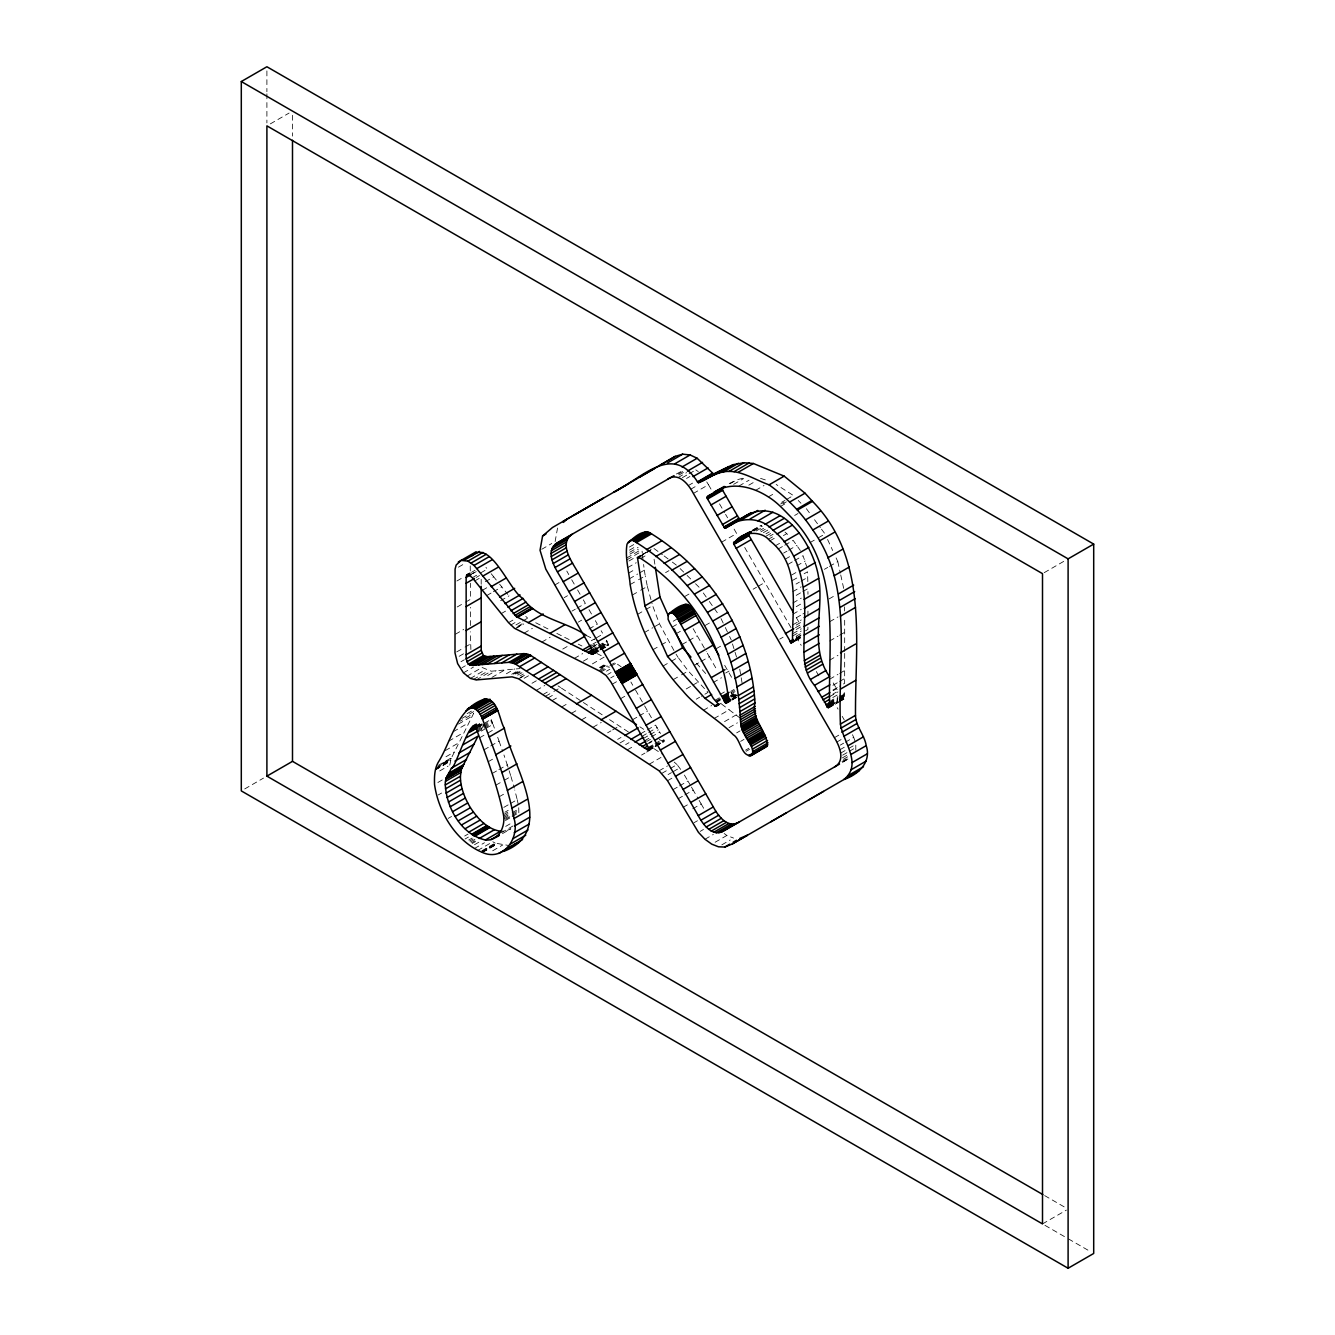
<?xml version="1.0" encoding="UTF-8"?>
<svg xmlns="http://www.w3.org/2000/svg" width="1335" height="1335" viewBox="0 0 1335 1335"><rect width="100%" height="100%" fill="white"/><g stroke="black" fill="none" stroke-linecap="round" stroke-linejoin="round"><path stroke-width="0.75" stroke-dasharray="5 3.75" d="M481.184 584.279L481.184 578.455M807.925 627.2L807.909 629.436L802.886 632.339M844.671 653.399L844.654 683.286L839.632 686.19M844.671 651.497L844.671 616.92M807.942 616.086L807.959 611.046L802.919 613.95M518.831 812.765L518.731 807.458M470.437 625.548L470.554 607.325M601.434 649.578L608.476 645.489L606.157 639.465M838.614 702.143L844.187 698.856L844.654 692.798L839.615 695.702M470.888 649.511L470.32 631.772M855.802 750.136L855.785 744.379L847.408 749.219M449.761 765.122L451.197 758.397L473.641 713.407L460.225 721.15M555.126 541.543L557.68 527.258M655.402 746.549L663.795 741.709L663.895 739.673L655.518 744.513M481.618 728.927L484.305 723.804M752.59 530.879L760.032 525.923M270.321 123.888L289.094 113.058M458.439 567.175L463.462 564.271M471.489 572.348L475.043 570.262M456.887 580.992L463.595 577.12M469.703 575.068L476.411 571.196M472.857 573.566L476.211 571.63M472.306 577.738L478.998 573.866M480.683 572.899L487.392 569.027L485.94 567.408M476.161 577.471L479.515 575.535M474.859 580.875L479.882 577.972M485.339 581.693L493.733 576.853L497.504 581.559M541.726 549.286L551.772 543.479M676.378 474.008L682.419 470.804M678.263 474.058L683.286 471.155M679.098 474.976L684.121 472.073M482.402 590.27L487.442 587.367M678.23 477.479L686.624 472.623M457.204 606.974L463.912 603.103M465.581 602.135L470.621 599.215L470.421 583.228M682.385 477.646L687.425 474.743M689.094 473.775L694.133 470.871M686.557 478.414L689.911 476.478M486.691 595.594L491.714 592.69M493.399 591.722L501.776 586.883M688.226 485.623L693.265 482.719M690.779 489.211L697.487 485.339M500.608 600.717L509.002 595.877M693.382 493.433L708.468 484.722L711.488 489.945M455.352 634.258L463.729 629.419M501.209 613.633L506.232 610.729M730.095 483.704L736.803 479.832L745.364 477.563M554.659 585.064L559.699 582.16M733.616 484.338L743.678 478.531M629.386 547.066L634.409 544.163M738.973 486.007L749.035 480.2M629.486 550.154L636.194 546.282M456.687 651.931L463.395 648.059M465.064 647.091L470.104 644.188M629.736 552.239L638.113 547.4M508.535 622.644L515.243 618.773M748.818 485.156L753.841 482.252M629.936 554.108L638.33 549.269M510.688 625.097L517.396 621.226M626.799 557.93L640.199 550.187M459.157 656.303L464.196 653.399M626.999 559.799L642.085 551.088L642.319 553.274M515.927 624.93L520.967 622.027M522.636 621.059L527.675 618.155L529.544 619.54M564.171 597.663L567.525 595.727M628.902 561.017L633.925 558.113M517.796 626.315L522.836 623.412M642.669 554.325L646.557 552.139M641.851 555.093L645.856 552.707M646.874 552.189L652.565 548.835L647.191 552.323M516.745 627.667L523.453 623.795M638.848 557.179L645.806 553.124M515.377 628.785L523.771 623.946M755.627 490.329L764.004 485.489M460.992 661.693L464.346 659.757M640.733 558.447L647.442 554.576M244.722 788.935L263.496 778.105M627.834 567.559L636.211 562.719M461.993 667.717L465.348 665.781M524.021 633.174L532.398 628.334M628.485 573.199L635.193 569.327M463.445 672.84L473.508 667.033M768.343 496.904L775.051 493.032M571.947 611.13L575.302 609.194M576.987 608.226L585.364 603.387L582.444 598.347M629.252 578.873L637.629 574.033M639.315 573.065L644.338 570.162L643.587 564.488M466.95 676.194L482.052 667.467L491.28 671.221L520.033 668.568M630.153 584.58L636.862 580.708M638.53 579.74L645.239 575.869L644.338 570.162M470.421 678.414L485.506 669.686M473.324 679.515L488.426 670.804M781.626 502.294L784.98 500.358M786.665 499.39L793.374 495.519L776.169 484.438M780.625 504.013L783.979 502.077M476.195 679.932L491.28 671.221M541.76 642.118L550.137 637.279M578.289 622.11L581.643 620.174M783.011 503.796L786.365 501.86M665.581 572.615L668.935 570.679M487.709 675.51L496.103 670.671M780.441 506.482L785.464 503.579M721.551 542.21L736.636 533.499L732.615 526.524M632.273 595.093L638.981 591.221M640.65 590.254L647.358 586.382L645.239 575.869M491.964 677.379L505.381 669.636M751.972 530.496L758.68 526.624M752.756 530.179L761.434 525.306M753.341 530.479L761.718 525.64M506.365 673.758L514.743 668.918M753.891 531.063L762.285 526.224M756.194 530.98L762.902 527.108M588.985 629.019L597.362 624.179L594.542 619.273M760.216 530.262L763.57 528.326M511.739 674.258L518.431 670.387M513.474 674.158L518.497 671.255M760.95 531.781L765.99 528.877M515.21 674.042L520.233 671.138M517.062 673.941L520.416 672.006M763.42 532.648L768.459 529.745M562.786 649.06L567.809 646.157M517.68 675.176L522.719 672.273M794.642 515.46L797.996 513.524M520.049 675.927L523.403 673.991M765.94 533.833L769.294 531.897M520.133 677.763L525.156 674.859M518.614 678.831L525.473 675.059M766.34 536.002L771.38 533.099M769.761 536.186L773.115 534.25M524.154 678.28L529.194 675.377M591.288 640.767L594.642 638.831M596.328 637.863L603.036 633.991L601.134 630.721M637.529 614.367L644.238 610.495M645.906 609.528L652.615 605.656L659.473 623.862L675.026 652.481M768.159 539.407L774.867 535.535M467.066 713.658L472.106 710.754M461.927 718.397L473.675 711.622M769.911 540.825L776.62 536.954M592.807 644.104L596.161 642.168M590.37 646.924L595.41 644.021M783.411 535.602L786.766 533.666L788.534 535.352M458.472 724.054L471.889 716.294M593.624 646.307L596.979 644.371M591.055 648.176L597.763 644.304M574.3 658.439L582.677 653.599M531.981 683.286L537.004 680.383M591.772 649.477L596.795 646.574M598.481 645.606L606.858 640.767M684.621 596.578L691.33 592.707M592.273 650.429L597.296 647.525M598.981 646.557L607.358 641.718M595.41 648.994L603.787 644.154L608.143 645.706M453.283 731.68L468.368 722.969M592.657 651.146L607.742 642.435M775.218 545.865L780.257 542.961M596.228 649.361L604.621 644.521M593.057 651.897L608.159 643.186M593.408 652.581L599.482 648.994M600.116 648.71L608.493 643.87M594.926 652.097L598.28 650.162M599.966 649.194L606.674 645.322M593.574 653.199L598.814 650.362M600.283 649.327L608.66 644.488M593.558 653.766L598.597 650.863M600.266 649.895L608.66 645.055M593.374 654.2L599.332 650.562M601 649.594L607.709 645.723M594.726 653.449L599.765 650.545M583.345 661.175L590.053 657.304M778.071 549.069L783.094 546.165M784.78 545.197L793.157 540.358L800.332 550.471M536.403 690.312L544.797 685.472M448.593 741.225L463.679 732.498M475.277 726.223L480.3 723.32M475.444 726.474L480.483 723.57M475.594 726.757L480.633 723.854M475.711 727.041L480.75 724.137M478.748 725.706L482.102 723.77M478.297 726.44L481.651 724.505M476.078 728.042L482.786 724.171M484.471 723.203L491.18 719.331M479.265 726.707L482.619 724.771M476.445 729.043L481.484 726.14M483.153 725.172L491.547 720.333M644.371 632.573L652.765 627.734M654.434 626.766L659.473 623.862M476.812 730.045L481.852 727.141M483.52 726.173L491.897 721.334M783.612 553.091L786.966 551.155M788.651 550.187L797.028 545.347M592.39 663.895L604.121 657.12M477.179 731.046L482.202 728.142M483.887 727.174L492.265 722.335M445.289 750.587L458.706 742.844M477.546 732.047L482.569 729.144M484.255 728.176L492.632 723.336L490.546 717.763M542.928 694.601L549.636 690.712M481.251 731.113L484.605 729.177M486.29 728.209L492.999 724.338L492.632 723.336M673.224 621.242L676.578 619.307M809.928 542.661L816.636 538.789M818.322 537.821L825.03 533.95L821.526 529.211M545.481 696.269L552.189 692.398M553.858 691.43L560.567 687.558L581.743 701.426M785.23 559.181L790.27 556.278M599.532 667.483L606.24 663.612M445.973 756.761L454.351 751.922M548.017 697.938L554.726 694.067M600.066 667.75L606.774 663.879M479.632 737.771L486.324 733.9M488.009 732.932L494.718 729.06L492.999 724.338M600.6 668.001L607.308 664.129M601.117 668.251L607.826 664.379M672.122 627.116L677.162 624.213M598.798 670.687L607.175 665.848M599.949 671.271L608.343 666.432M610.012 665.464L615.051 662.561L621.109 666.716M438.13 765.439L451.53 757.696M442.82 763.236L451.197 758.397M601.117 671.889L609.494 667.049M611.18 666.082L616.203 663.178M442.653 763.653L451.046 758.814M437.513 767.008L450.913 759.248M552.073 700.591L558.781 696.72M787.934 564.421L792.973 561.501M794.642 560.533L803.036 555.694L806.624 566.39M435.744 768.426L450.83 759.715M435.694 768.893L450.779 760.182M435.627 769.194L450.729 760.483M435.494 769.644L450.646 760.7M435.427 769.878L450.512 761.167M606.49 671.188L609.845 669.252M753.14 589.202L756.494 587.267M758.18 586.299L764.888 582.427M675.994 633.825L681.017 630.921M439.716 770.929L448.093 766.09M607.692 674.459L611.046 672.523M796.745 565.856L805.139 561.017M652.848 649.778L659.54 645.906M661.226 644.938L667.934 641.067M483.988 749.836L489.027 746.933M490.696 745.965L499.073 741.125L497.204 735.952M610.679 677.913L614.033 675.977M561.785 706.949L568.493 703.078M791.538 575.101L798.247 571.23M705.097 625.514L710.12 622.611M437.88 782.494L444.588 778.622M612.131 684.254L617.154 681.351M792.423 580.508L797.446 577.604M804.154 573.733L807.508 571.797L807.875 582.961M682.135 644.471L687.158 641.568M688.843 640.6L697.22 635.76M571.497 713.307L578.205 709.436M488.193 761.734L493.216 758.831M796.044 584.062L799.398 582.127M801.067 581.159L807.775 577.287M824.396 569.327L827.75 567.392M829.419 566.424L837.796 561.584L836.094 557.896M438.247 794.959L441.601 793.023M662.961 666.082L669.669 662.21M671.355 661.242L678.063 657.371L688.259 670.954L708.001 692.414L701.292 696.286M792.773 591.672L801.167 586.833M796.194 595.393L801.217 592.49M802.902 591.522L807.925 588.618L807.959 594.275M581.526 719.882L588.234 716.011M620.441 698.789L625.464 695.885M492.164 773.499L497.204 770.595M498.873 769.627L507.267 764.788L503.946 754.976M792.873 602.986L801.25 598.147M716.194 648.727L721.217 645.823M694.217 665.414L699.24 662.51M700.925 661.543L709.302 656.703L717.429 670.737M796.227 606.674L801.267 603.77M673.174 679.665L679.882 675.794M681.551 674.826L688.259 670.954M592.89 727.308L601.267 722.469M495.852 785.18L502.561 781.309M504.246 780.341L510.955 776.469L507.267 764.788M792.873 614.2L801.267 609.361M448.21 818.405L451.564 816.469M796.227 617.821L801.25 614.918M829.002 598.964L835.71 595.093M792.856 624.813L801.234 619.957M607.592 732.815L610.946 730.879M612.615 729.911L619.323 726.04M796.194 625.064L801.234 622.16M499.19 796.778L505.898 792.907M632.49 719.782L637.513 716.878M639.198 715.91L647.575 711.071M686.19 688.96L691.23 686.057M692.898 685.089L697.938 682.185M795.46 627.734L801.217 624.38M796.194 629.503L801.217 626.599M779.74 639.131L783.094 637.195M792.823 633.674L801.217 628.835M725.656 673.024L729.01 671.088M792.823 635.911L801.217 631.071M713.107 682.586L721.484 677.746M617.654 739.39L621.009 737.454M796.177 636.211L801.217 633.307M796.661 637.563L801.684 634.659M503.796 807.391L508.819 804.488M510.504 803.52L517.212 799.648L514.776 790.003M796.177 638.43L801.217 635.527M795.326 639.115L801.2 635.777M795.577 639.448L801.167 636.244M795.71 639.615L801.133 636.461M795.994 639.949L801.05 636.862M795.91 640.349L801.4 637.179M795.86 640.583L801.751 637.279M795.226 641.15L800.816 637.863M829.569 621.793L837.963 616.954M619.974 742.978L625.014 740.074M696.253 699.19L699.607 697.254M504.864 812.247L508.218 810.312M640.566 733.833L645.89 730.729L639.882 726.824M647.275 729.961L655.652 725.122L660.508 733.532M464.68 836.027L468.034 834.091M503.445 814.7L510.154 810.829M625.648 744.613L629.002 742.677M503.629 816.169L510.337 812.297M642.002 736.319L647.024 733.416M648.71 732.448L657.087 727.592M465.047 839.014L468.401 837.078M503.762 817.587L510.471 813.716M512.139 812.748L518.848 808.877M503.812 818.956L510.521 815.084M512.206 814.116L518.914 810.245M643.286 738.539L648.326 735.635M649.995 734.667L658.372 729.828M720.032 694.484L725.055 691.58M468.735 840.032L472.089 838.096M505.498 819.289L510.521 816.386M512.206 815.418L518.898 811.546M627.333 749.836L634.042 745.965M469.653 840.95L473.007 839.014M505.414 820.508L510.454 817.604M512.123 816.636L517.162 813.733M644.571 740.775L649.611 737.871M651.28 736.903L659.674 732.064M714.993 700.308L720.032 697.404M730.746 691.38L734.1 689.444M470.571 841.884L475.61 838.981M715.777 701.125L720.817 698.205M731.23 692.431L734.584 690.479M647.091 741.275L650.445 739.34M471.489 842.819L474.843 840.883M716.311 701.676L721.334 698.772M472.29 843.453L475.644 841.517M716.845 702.243L720.199 700.308M731.68 693.566L735.034 691.63M703.311 710.353L711.705 705.514M648.777 742.811L652.131 740.875M730.395 695.635L733.749 693.699M648.443 743.678L651.797 741.743M730.629 696.286L733.983 694.35M505.681 826.398L512.39 822.527M474.492 844.721L481.201 840.85M730.862 696.937L735.885 694.033M716.828 705.748L722.736 702.293M736.136 694.667L731.113 697.571L733.015 695.668L730.879 692.398M829.586 641.034L837.963 636.194M839.648 635.226L844.671 632.323M733.048 697.087L736.403 695.151M733.366 697.521L736.72 695.585M732.031 698.789L735.535 696.97M648.309 747.483L653.349 744.563M655.018 743.595L661.726 739.723M731.964 699.29L735.635 697.037M501.292 832.74L513.024 825.948M732.581 699.089L736.469 697.154M474.409 848.543L484.471 842.735M731.947 699.807L736.753 697.054M648.81 748.384L654.801 744.646M731.78 700.207L736.503 697.521M502.461 833.624L510.838 828.785L506.048 830.904L500.492 831.254M649.044 749.035L654.067 746.131M655.752 745.164L664.129 740.308M647.675 750.287L654.417 746.449M656.052 745.447L663.795 741.709M647.842 750.387L654.55 746.515M655.802 745.764L664.196 740.925M648.309 750.52L654 747.216M655.018 746.632L664.062 741.409M648.693 750.42L653.733 747.517M641.601 755.026L644.955 753.073M646.624 752.106L653.332 748.234L662.761 754.459M477.713 850.462L491.13 842.719M481.768 850.862L495.168 843.119L508.602 845.472M482.336 851.179L495.819 843.436M482.536 851.196L496.403 843.47M481.618 852.197L496.703 843.486M481.935 852.247L497.037 843.52M482.269 852.297L497.371 843.587M714.058 718.53L729.16 709.819L740.892 718.664M482.619 852.398L497.721 843.687M492.682 850.795L502.744 844.988M649.244 764.204L660.992 757.429M829.586 660.208L837.963 655.368M724.538 721.618L736.269 714.842M729.027 727.675L737.404 722.836M659.089 770.796L667.467 765.956M661.96 773.299L668.668 769.427M670.354 768.459L677.062 764.588L682.619 772.014M736.67 732.865L740.024 730.929M829.569 679.231L837.946 674.392M839.632 673.424L844.654 670.52M668.101 774.567L671.455 772.631M673.14 771.663L679.849 767.792M667.533 780.725L672.556 777.821M832.923 685.306L837.946 682.402M839.632 681.434L844.654 678.53M740.625 741.359L743.979 739.423M832.923 690.061L837.946 687.158M833.224 690.629L836.578 688.676L838.013 691.163L832.973 694.067M1044.204 572.665L1064.679 560.833M829.552 696.753L837.946 691.914M672.857 789.753L677.88 786.849M679.565 785.881L687.942 781.042L690.562 785.581M832.756 697.554L837.796 694.651M829.552 701.509L837.946 696.67M745.547 750.17L748.902 748.234M829.536 702.594L837.929 697.754M839.598 696.787L844.638 693.883M746.165 751.288L749.519 749.352M829.502 703.361L837.896 698.522M839.565 697.554L844.604 694.651M829.452 704.179L837.829 699.34M839.515 698.372L844.538 695.468M829.385 705.014L837.763 700.174M839.448 699.206L844.471 696.303M829.335 705.514L837.729 700.675M839.398 699.707L844.438 696.803M829.302 706.048L837.679 701.209M839.348 700.241L844.387 697.337M832.456 704.53L837.496 701.626M829.252 706.615L837.763 701.86M839.314 700.808L844.337 697.905M829.202 707.183L838.096 702.043M839.264 701.376L844.304 698.472M829.085 707.567L838.347 702.127M839.148 701.759L844.187 698.856M828.551 707.951L837.245 702.994M678.097 798.814L683.136 795.91M684.805 794.942L693.182 790.103L698.122 798.664M683.036 807.375L688.059 804.471M692.765 808.776L701.159 803.937L699.139 800.416M834.408 737.688L839.431 734.784M694.117 822.677L697.471 820.741M836.778 742.076L841.801 739.173M840.282 745.114L843.637 743.178M845.322 742.21L853.699 737.371L852.481 734.701M839.915 749.753L846.624 745.881M700.141 831.405L703.478 829.469M840.7 753.09L845.722 750.187M842.635 755.159L847.675 752.256M849.344 751.288L856.052 747.416M842.385 757.88L847.425 754.976M704.963 839.264L713.341 834.425M843.303 759.348L850.011 755.476M842.018 761.517L848.726 757.646M843.553 761.484L848.576 758.58M842.452 762.402L849.577 758.28M715.143 842.235L726.874 835.46L733.549 838.08M721.818 844.855L730.195 840.015M1042.502 1223.911L1066.381 1210.127M729.244 483.52L736.803 479.832M843.954 699.123L842.785 698.956M760.549 478.381L767.325 480.533M602.903 643.72L603.787 644.154M586.282 635.46L594.542 639.565M556.845 633.407L570.98 640.5M578.239 644.137L581.96 646.006M596.762 653.432L602.285 656.203M547.984 628.935L535.652 622.711M492.815 841.751L495.168 843.119M1044.654 1195.593L1066.298 1208.092M1044.955 1225.33L1066.615 1237.845M1068.417 1238.88L1090.078 1251.379M659.306 739.356L662.761 741.576M650.212 746.215L653.332 748.234M583.362 702.477L606.357 717.546M609.594 719.665L629.386 732.615M558.03 685.873L560.567 687.558M653.966 548.485L662.427 554.692M695.802 469.903L698.288 471.622M724.154 833.507L726.874 835.46M664.096 555.927L670.704 560.884M672.356 562.118L677.312 565.84M721.484 703.979L729.16 709.819M674.175 762.085L677.062 764.588M785.013 532.114L786.766 533.666M525.773 616.386L527.675 618.155M680.116 568.593L685.723 574.1M687.108 575.468L694.117 582.36M695.518 583.729L699.724 587.867M798.247 500.508L800.95 503.228M696.503 663.278L706.198 674.125M491.213 573.733L493.733 576.853M499.64 584.213L507.801 594.375M806.373 508.685L809.878 513.424M814.534 519.732L820.358 527.642M703.328 592.974L708.151 599.782M709.352 601.484L717.779 613.399M676.027 654.117L678.063 657.371M706.732 481.902L708.468 484.722M684.388 775.034L687.942 781.042M833.224 682.903L836.578 688.676M691.447 787.083L693.182 790.103M719.532 503.879L724.571 512.59M725.572 514.342L727.592 517.813M744.713 547.483L793.157 631.388M796.177 636.611L801.217 645.356M816.336 671.538L820.374 678.53M832.823 700.107L838.03 709.135M842.201 716.344L844.287 719.949M577.588 589.92L581.476 596.662M588.985 609.661L591.705 614.367M701.159 803.937L704.229 809.244M796.394 617.738L800.499 624.83M724.705 665.364L732.548 678.981M693.132 628.652L706.282 651.463M707.3 653.216L709.302 656.703M571.714 579.757L574.651 584.83M635.527 690.078L643.553 704.079M644.571 705.831L653.633 721.601M630.904 682.001L632.757 685.239M566.791 571.03L568.777 574.584M721.034 618.589L724.454 625.731M725.305 627.517L728.71 634.659M729.577 636.445L731.28 640.016M827.583 539.473L832.69 550.521M853.699 737.371L855.001 741.042M499.073 741.125L502.678 751.321M732.481 643.904L737.27 659.457M510.955 776.469L514.292 788.067M647.358 586.382L652.097 603.737M517.212 799.648L518.28 804.504M837.796 561.584L840.316 573.049M840.733 574.951L844.087 590.237M739.74 669.169L742.377 684.738M654.083 559.231L655.018 565.206M642.519 555.143L642.919 558.848M844.504 606.858L844.604 610.996M470.22 565.906L470.287 571.413M292.498 115.261L292.498 136.103M266.9 70.905L266.9 91.715M266.9 93.8L266.9 122.92"/><path stroke-width="1.5" d="M466.649 575.101L468.134 574.284L472.306 577.738L508.535 622.644L514.442 628.251L599.949 671.271L606.023 675.427L610.963 682.085L645.422 742.243L648.81 748.384L648.693 750.42L514.993 663.745L508.935 662.327L472.306 665.381L468.301 664.263L466.165 658.939L466.149 577.438L466.649 575.101L470.003 573.166M636.478 724.588L530.078 655.034L524.021 653.616L487.392 656.67L483.387 655.552L481.251 650.228L481.184 586.232M814.517 685.356C800.132 668.668 804.721 646.507 804.204 626.432C806.59 591.805 801.884 553.641 773.065 530.312C759.765 515.594 738.822 517.413 724.738 528.009L746.999 515.177C783.895 495.402 814.867 548.585 818.739 578.289C824.045 610.679 808.993 648.076 829.602 676.645L814.517 685.356L828.284 707.934L829.552 701.509C828.501 638.213 840.549 567.475 791.288 517.396C784.062 510.07 777.22 502.31 768.343 496.904C752.506 486.641 731.079 481.184 714.158 492.231C712.807 494.584 705.247 495.185 707.583 499.04L724.588 527.909L750.904 512.807M811.747 500.575C869.185 558.197 854.967 642.185 855.501 715.36C855.718 726.424 864.546 734.851 866.215 745.648C871.705 762.018 858.405 774.667 843.937 779.49C862.861 764.137 843.069 741.976 840.416 724.071C837.612 659.19 853.816 586.883 812.781 530.012C801.15 512.34 786.248 497.187 769.077 484.839C752.923 479.098 736.119 466.566 718.247 473.341C711.154 475.11 704.746 481.351 697.871 482.386C672.69 442.552 643.503 477.112 613.783 492.214L675.26 456.353L682.652 454.184L690.112 454.951L697.154 458.255L713.558 473.958L733.332 464.63L743.995 462.744L753.391 463.495L784.162 476.128L805.022 493.199L811.747 500.558L796.645 509.286M474.859 708.017L474.859 708.735C478.714 711.071 481.101 715.126 482.552 719.298C494.784 751.772 507.617 784.329 514.075 818.539C519.916 837.996 503.245 862.226 481.935 852.247C455.802 841.133 438.397 812.047 434.526 784.429C434.276 776.269 434.492 767.642 439.265 760.633C451.914 739.256 457.288 708.601 483.737 699.39C498.255 697.22 499.273 720.399 504.33 728.209C511.455 764.121 558.464 831.171 503.495 851.43M489.962 699.29L474.876 708.167M650.429 533.166C642.218 528.827 632.506 538.789 627.033 544.029C624.763 557.396 629.035 571.196 630.153 584.58C636.979 624.196 655.418 661.509 682.836 690.896C697.154 708.418 717.846 718.647 733.315 734.801C740.675 738.689 741.376 758.413 752.056 754.976C754.909 747.633 747.4 741.242 744.713 734.851C739.173 726.908 740.925 716.745 739.54 707.717C734.917 639.281 693.115 577.471 635.343 541.877L650.462 533.182C709.452 569.394 751.438 633.14 754.959 702.944C751.038 719.615 767.809 731.396 767.141 746.265L763.62 746.999M445.306 784.93C444.605 778.455 448.86 773.616 451.43 768.192C455.152 769.26 469.903 717.93 475.711 727.041C486.107 755.86 497.221 784.613 503.445 814.7C505.698 826.215 498.873 841.384 485.389 839.982C461.326 834.642 446.591 808.059 445.306 784.93L460.408 776.219L461.459 768.776L478.047 736.086L462.961 744.796M839.515 764.087L724.171 830.687C712.79 837.863 702.894 824.563 698.238 815.635L563.17 581.71C557.463 571.23 542.728 552.323 557.463 542.678L674.042 475.644M739.256 821.976C727.892 829.152 717.996 815.852 713.324 806.924L578.272 572.999C572.548 562.519 557.813 543.612 572.548 533.967M725.472 528.176L741.392 518.998L738.923 518.38L722.669 490.329L722.519 487.993M718.881 655.251L694.267 612.631C689.044 598.03 677.896 606.374 668.251 614.3L668.084 619.256L669.87 623.178L713.324 698.355L717.629 703.295L717.713 705.197L715.86 706.298L704.963 698.339L667.567 656.503L644.905 605.856L637.479 557.546L640.733 558.447C689.444 590.003 723.57 643.019 728.61 701.225L725.472 702.777L728.927 700.908M563.07 521.384L603.353 498.205L552.473 527.509L542.594 535.969L540.041 550.254L545.781 569.094L590.37 646.924L593.374 654.2L588.702 652.865L516.461 616.72L474.042 565.423L467.901 561.117L461.126 560.4L456.17 565.022L455.085 569.111L455.001 652.898L457.638 663.629L463.445 672.84L470.421 678.414L476.195 679.932L512.039 676.845L518.447 678.731L659.089 770.796L667.533 780.725L698.455 832.372L704.963 839.264L711.789 844.171L718.464 846.79L724.771 847.058L732.281 843.97L785.831 813.148M792.673 641.701L791.221 642.936L794.475 640.933M792.573 642.218C791.839 607.575 801.317 565.339 769.911 540.825C760.9 529.194 738.739 531.764 733.933 544.363L791.121 642.869M793.324 612.398L749.035 535.652L748.835 533.666L751.038 532.048L733.933 542.21M447.609 775.301L462.594 766.791M642.118 535.318L644.455 532.481M471.272 556.311C490.329 537.354 509.636 591.538 522.986 598.481C537.538 619.223 566.541 621.476 586.282 635.46M563.337 522.419L567.559 518.781M683.336 605.573L684.738 604.405M482.419 700.341L483.737 699.39M834.492 766.991C845.773 760.716 839.598 745.998 834.408 737.688L693.382 493.433C688.793 484.789 679.131 472.189 668.101 478.798M746.999 515.177L742.143 518.497M808.393 800.116L859.022 770.779M241.301 81.535L266.9 66.75L1093.699 544.096L1093.699 1253.465L1068.1 1268.25L241.301 790.904L241.301 81.535L1068.1 558.864L1093.699 544.096M458.289 562.018L476.228 551.689M464.346 560.133L479.449 551.405M467.901 561.117L482.986 552.406M471.138 563.003L486.224 554.292M474.042 565.423L489.127 556.712M476.912 568.543L491.998 559.816M639.432 477.262L654.534 468.552M660.174 465.081L675.26 456.353M466.149 577.438L471.188 574.534M667.567 462.895L682.652 454.184M542.594 535.969L545.948 534.033M466.099 583.278L474.476 578.439M675.026 463.662L690.112 454.951M482.786 576.119L497.872 567.408M682.068 466.966L697.154 458.255M555.11 544.313L570.195 535.602M553.291 546.199L568.376 537.488M552.006 548.368L567.091 539.64M687.458 471.088L702.56 462.377M551.221 550.788L566.324 542.077M491.163 586.682L506.265 577.972M550.971 553.508L566.073 544.797M551.238 556.511L566.324 547.801M466.082 606.607L481.167 597.896M692.998 476.628L708.084 467.917M552.006 559.832L567.091 551.121M553.291 563.487L568.393 554.776M697.404 481.935L712.489 473.207M697.638 482.185L712.723 473.474M697.871 482.386L712.957 473.675M499.59 597.045L514.676 588.334M698.138 482.552L713.224 473.842M698.472 482.686L713.558 473.958M698.772 482.703L714.459 473.741M701.259 481.501L720.466 470.654M709.553 477.212L724.638 468.502M713.808 475.177L728.91 466.466M555.11 567.475L570.212 558.764M718.247 473.341L733.332 464.63M723.353 471.989L738.439 463.278M728.893 471.472L743.995 462.744M557.463 571.831L572.565 563.12M504.98 603.62L520.066 594.909M734.05 471.672L749.152 462.945M738.305 472.206L753.391 463.495M466.082 630.487L481.167 621.776M507.901 607.191L522.986 598.481M714.158 492.231L724.221 486.424M628.117 542.277L645.539 531.998M629.352 541.192L646.724 531.831M707.433 496.703L725.072 486.608M707.166 497.087L722.252 488.376M510.838 610.796L525.923 602.085M707.099 497.638L722.185 488.927M631.622 540.542L647.942 531.964M563.17 581.71L578.272 572.999M707.233 498.305L722.318 489.595M632.857 540.692L634.108 541.126L649.194 532.415M707.583 499.04L722.669 490.329M634.108 541.126L649.928 532.832M634.843 541.543L650.245 533.032M513.174 613.616L528.26 604.905M636.394 542.594L651.48 533.883M514.893 615.418L529.978 606.707M516.461 616.72L531.564 608.009M711.021 504.964L726.106 496.253M532.348 608.51L517.246 617.237L532.582 608.643M568.877 591.589L583.962 582.878M646.49 549.67L661.576 540.959M466.099 654.767L481.184 646.057M637.479 557.546L640.833 555.61M637.429 557.963L640.783 556.027M528.126 622.694L543.212 613.983M466.165 658.939L481.251 650.228M769.077 484.839L784.162 476.128M717.095 515.46L732.181 506.749M266.9 776.136L1042.502 1223.911L1042.502 573.649L266.9 125.857L266.9 776.136L292.498 761.351L1042.852 1194.558M466.733 661.86L481.818 653.149M574.584 601.468L589.669 592.757M468.301 664.263L483.387 655.552M655.702 556.561L670.804 547.851M469.703 665.097L484.789 656.386M470.838 665.347L485.923 656.636M472.306 665.381L487.392 656.67M475.043 665.164L490.129 656.453M478.781 664.847L493.867 656.136M722.368 524.588L737.471 515.877M482.502 664.513L497.605 655.802M723.837 527.091L738.923 518.38M487.091 664.096L502.194 655.385M724.054 527.408L739.156 518.698M724.304 527.692L739.406 518.981M580.291 611.347L595.377 602.636M664.146 563.37L679.231 554.659M725.205 528.176L743.645 517.463M742.644 519.148L757.746 510.437M494.384 663.445L509.469 654.734M549.72 633.491L564.805 624.78M750.07 518.948L765.172 510.237M501.726 662.844L516.829 654.133M508.935 662.327L524.021 653.616M510.921 662.41L526.023 653.699M671.905 570.145L687.008 561.434M789.919 501.91L805.022 493.199M757.896 520.884L772.982 512.173M512.99 662.911L528.076 654.2M585.982 621.226L601.084 612.515M514.993 663.745L530.078 655.034M515.443 664.012L530.663 655.368M515.694 664.163L530.779 655.452M742.293 536.119L747.316 533.216M739.79 537.838L749.97 531.731M738.589 538.739L750.32 531.964M736.469 540.375L751.555 531.664M733.633 542.627L748.835 533.666M765.005 524.388L780.091 515.677M733.566 542.911L748.668 534.2M519.649 666.666L534.734 657.955M733.566 543.245L748.668 534.534M733.633 543.612L748.735 534.901M733.749 543.979L748.852 535.268M733.933 544.363L749.035 535.652M679.482 577.371L694.567 568.66M797.395 510.12L812.481 501.409M769.043 527.108L784.146 518.397M591.856 631.388L606.958 622.677M736.202 548.301L751.288 539.59M571.18 644.171L584.596 636.428M526.407 671.038L541.493 662.327M773.065 530.312L788.151 521.601M644.905 605.856L659.991 597.129L655.318 567.208M467.333 709.052L485.256 698.906M465.832 710.954L486.925 698.923M468.652 708.101L473.608 708.117L488.693 699.406M474.859 708.418L489.962 699.473M687.258 585.564L702.343 576.853M777.02 534L792.122 525.289M489.962 699.874L474.859 708.735L473.608 708.117M533.132 675.46L548.218 666.749M475.761 709.302L490.846 700.591M805.489 519.866L820.574 511.155M477.363 710.637L492.448 701.926M582.761 649.911L591.138 645.072M597.73 641.568L612.815 632.857M478.848 712.273L493.933 703.562M585.231 651.146L591.939 647.275M538.539 679.048L553.625 670.337M480.183 714.158L495.268 705.447M587.817 652.431L592.84 649.528M588.702 652.865L593.741 649.961M589.519 653.232L592.873 651.296M481.334 716.294L496.42 707.583M541.71 681.15L556.812 672.439M590.387 653.566L593.741 651.63M784.029 541.81L799.114 533.082M591.088 653.85L594.442 651.914M694.517 594.092L709.603 585.381M591.572 654.033L594.926 652.097M592.106 654.233L595.46 652.298M482.068 717.996L497.154 709.286M482.135 718.18L497.221 709.469M482.252 718.497L497.354 709.786M482.402 718.864L497.488 710.153M497.605 710.454L482.502 719.164L497.655 710.587M544.93 683.27L560.016 674.559M473.074 726.006L476.428 724.071M812.781 530.012L827.867 521.301M472.54 726.908L475.894 724.972M603.604 651.747L618.689 643.019M668.251 614.3L685.973 604.087M471.822 728.126L475.177 726.19M669.636 613.115L672.173 612.982L687.258 604.271M471.038 729.411L476.078 726.507M470.371 730.545L477.079 726.674M672.173 612.982L673.357 613.599L688.459 604.889M469.92 731.28L476.628 727.408M469.202 732.514L477.596 727.675M673.357 613.599L674.342 614.367L689.427 605.656M551.071 687.308L566.157 678.597M674.342 614.367L675.343 615.402L690.429 606.691M466.532 737.638L478.264 730.862M675.343 615.402L676.311 616.62L691.396 607.909M701.292 603.003L716.378 594.292M676.311 616.62L677.162 617.888L692.248 609.177M677.162 617.888L677.98 619.273L693.065 610.562M725.406 702.727L678.614 620.375L693.699 611.664M678.797 620.708L693.883 611.997M678.981 621.025L694.083 612.314M679.165 621.342L694.267 612.631M609.478 661.91L624.563 653.199M819.456 540.942L834.559 532.231M793.791 556.128L808.877 547.417M679.915 622.644L695.001 613.916M680.883 624.296L695.969 615.585M458.956 752.957L474.042 744.246M489.244 736.92L504.33 728.209M707.617 612.331L722.719 603.62M454.951 761.1L470.037 752.389M684.438 630.47L699.54 621.76M615.352 672.089L630.437 663.378M615.485 672.323L630.587 663.612M615.635 672.573L630.721 663.862M615.769 672.823L630.871 664.112M451.43 768.192L466.516 759.481M615.919 673.057L631.004 664.346M616.052 673.307L631.155 664.596M616.503 674.075L631.605 665.364M616.954 674.842L632.039 666.115M617.371 675.593L632.456 666.883M448.81 773.199L463.912 764.488M712.89 620.992L727.976 612.281M617.771 676.328L632.873 667.617M447.926 774.734L463.245 765.639M800.332 571.23L815.435 562.502M447.726 775.118L462.911 766.207M618.155 677.079L633.257 668.368M447.175 776.102L462.427 767.091M446.841 776.67L462.094 767.675M618.439 677.462L633.524 668.735M446.491 777.22L461.76 768.242M446.374 777.487L461.459 768.776M618.722 677.846L633.808 669.135M446.307 777.971L461.426 769.01M619.006 678.263L634.092 669.553M446.274 778.205L461.359 769.494M827.733 557.846L842.819 549.136M446.174 778.689L461.309 769.728M619.273 678.681L634.375 669.97M446.124 778.922L461.209 770.212M576.436 703.912L591.538 695.201M619.557 679.131L634.642 670.42M619.924 679.715L635.009 671.004M445.623 781.259L460.725 772.548M620.274 680.299L635.36 671.588M620.625 680.917L635.71 672.189M620.975 681.517L636.061 672.807M495.769 754.709L510.871 745.998M621.326 682.152L636.411 673.441M621.476 682.419L636.561 673.691M621.626 682.669L636.712 673.958M621.776 682.936L636.862 674.225M667.567 656.503L682.652 647.792L690.963 657.087M621.926 683.203L637.012 674.492M622.077 683.47L637.179 674.759M717.245 629.002L732.348 620.291M445.439 788.902L460.525 780.191L460.408 776.219M446.007 793.123L461.092 784.413L460.525 780.191M803.653 587.016L818.739 578.289M721.217 637.179L736.303 628.468M446.991 797.546L462.077 788.818L461.092 784.413M627.684 693.182L642.769 684.471M697.955 653.866L713.04 645.155M834.175 575.735L849.26 567.025M448.41 802.085L463.495 793.374L462.077 788.818M501.91 772.548L516.995 763.837M804.137 599.398L819.223 590.687M724.805 645.539L739.907 636.828M450.245 806.74L465.331 798.013L463.495 793.374M600.934 719.932L616.019 711.221M804.187 608.46L819.273 599.749M452.615 811.68L467.701 802.969L465.331 798.013M728.042 654.15L743.128 645.439M636.361 708.301L651.447 699.573M838.597 593.841L853.682 585.13M455.318 816.386L470.404 807.675C477.496 818.338 487.125 829.202 500.492 831.254L485.389 839.982M804.204 617.488L819.289 608.777M507.4 790.37L522.502 781.659M730.679 662.21L745.781 653.499M839.582 600.316L854.667 591.605M458.322 820.808L473.424 812.097M785.397 633.558L793.791 628.702M711.555 677.446L724.972 669.703M804.204 626.432L819.289 617.721M461.61 824.93L476.712 816.219M840.166 607.358L855.268 598.647M732.965 670.27L748.067 661.559M624.78 735.535L638.197 727.792M465.147 828.718L480.25 820.007M789.953 641.434L793.307 639.498M646.073 725.205L661.175 716.495M790.303 642.018L793.774 640.266M790.554 642.369L793.908 640.416M790.687 642.519L794.175 640.717M790.971 642.769L794.325 640.833M804.187 634.993L819.273 626.282M840.383 616.136L855.485 607.425M468.902 832.106L483.988 823.395M734.984 678.547L750.07 669.82M512.023 808.092L527.108 799.381M630.788 739.44L640.85 733.633M704.963 698.339L711.655 694.467M471.689 834.258L486.774 825.547M472.189 834.625L487.292 825.914M472.707 834.976L487.792 826.265M804.187 643.503L819.273 634.792M473.224 835.326L488.31 826.615M634.959 742.127L643.353 737.287M473.741 835.66L488.827 826.949M474.259 835.977L489.344 827.266M474.776 836.277L489.862 827.567M736.72 687.074L751.822 678.364M722.368 696.219L729.077 692.348M639.231 744.863L645.94 740.992M722.852 697.27L727.875 694.367M479.265 838.463L494.351 829.753M514.075 818.539L529.161 809.828M723.286 698.405L728.326 695.502M804.204 652.081L819.306 643.37M642.068 746.682L647.091 743.779M723.687 699.507L728.71 696.603M723.92 700.157L728.943 697.254M654.767 740.324L669.853 731.613M718.163 704.146L714.809 706.082L718.297 704.229M724.154 700.808L727.508 698.872M715.226 706.298L718.58 704.363M715.56 706.348L719.398 704.263M724.404 701.442L729.427 698.539M644.221 748.067L647.575 746.131M724.655 701.926L729.694 699.023M724.988 702.36L730.011 699.457M725.322 702.661L730.345 699.757M738.172 695.668L753.257 686.958M725.873 702.978L729.761 701.025M726.691 702.877L730.045 700.942M646.424 749.486L649.778 747.55M490.946 839.615L499.34 834.775M514.626 825.931L529.711 817.22M495.752 837.496L499.106 835.56M804.271 660.658L819.356 651.947M738.722 699.707L753.808 690.996M804.488 664.163L819.573 655.452M514.242 832.69L529.327 823.979M739.173 703.729L754.258 695.001M660.358 750.036L675.443 741.326M805.139 667.049L820.224 658.339M512.907 838.714L528.009 830.003M739.54 707.717L754.625 698.989M806.19 670.07L821.275 661.359M840.483 652.732L855.585 644.021M510.671 843.92L525.756 835.209M739.857 711.655L754.959 702.944M807.558 672.973L822.66 664.246M507.484 848.226L522.586 839.515M498.806 853.432L512.223 845.689M740.124 715.093L755.209 706.382M740.291 717.379L755.393 708.668M740.474 719.682L755.577 710.954M810.996 679.165L826.081 670.437M667.934 763.153L683.019 754.442M740.675 721.985L755.76 713.274M740.892 724.321L755.977 715.593M741.092 726.09L756.177 717.379M741.359 727.442L756.461 718.731M741.776 728.843L756.878 720.132M742.31 730.245L757.396 721.534M742.928 731.597L758.03 722.886M743.779 733.182L758.881 724.471M818.121 691.613L829.869 684.838M744.713 734.851L759.799 726.123M675.51 776.286L690.595 767.558M745.648 736.486L760.733 727.775M746.599 738.121L761.684 729.411M747.533 739.723L762.619 731.013M821.476 697.404L829.869 692.565M748.267 740.992L763.353 732.281M840.483 689.11L855.568 680.399M749.002 742.277L764.104 733.566M822.911 699.874L829.619 696.002M749.753 743.562L764.838 734.834M750.47 744.847L765.572 736.136M824.379 702.394L829.402 699.49M751.371 746.482L766.457 737.771M825.848 704.947L829.202 703.011M752.473 749.152L767.558 740.424M683.086 789.402L698.172 780.691M826.949 706.849L830.303 704.913M827.183 707.166L830.537 705.23M752.957 751.538L768.042 742.811M748.518 755.71L755.226 751.839M752.807 753.507L767.909 744.796M749.402 755.894L764.504 747.183M750.253 755.877L765.339 747.166M751.054 755.66L767.141 746.265M690.662 802.519L705.748 793.808M840.416 724.071L855.501 715.36M840.766 728.242L855.852 719.532M841.884 732.197L856.987 723.487M698.238 815.635L713.324 806.924M843.87 736.286L858.972 727.575M701.008 820.141L716.094 811.43M703.662 823.912L718.747 815.201M706.232 826.982L721.317 818.272M848.376 745.514L863.461 736.803M708.752 829.369L723.854 820.658M711.255 831.121L726.34 822.41M713.741 832.256L728.843 823.545M851.129 754.358L866.215 745.648M716.244 832.773L731.346 824.062M718.797 832.69L733.9 823.979M721.434 832.005L736.519 823.294M852.08 762.569L867.166 753.858M851.163 769.744L866.248 761.033M848.426 775.418L863.511 766.707M724.771 847.058L729.794 844.154M733.149 842.218L736.503 840.282M732.281 843.97L747.383 835.259L739.857 838.347M770.746 821.859L823.495 791.405M573.649 515.31L628.885 483.504M513.908 844.721L518.581 842.719M467.701 802.969L470.404 807.675M677.98 619.273L678.614 620.375M659.991 597.129L668.384 615.902M674.258 629.035L682.652 647.792M1068.1 558.864L1068.1 1268.25M292.498 140.258L292.498 761.351"/></g></svg>
